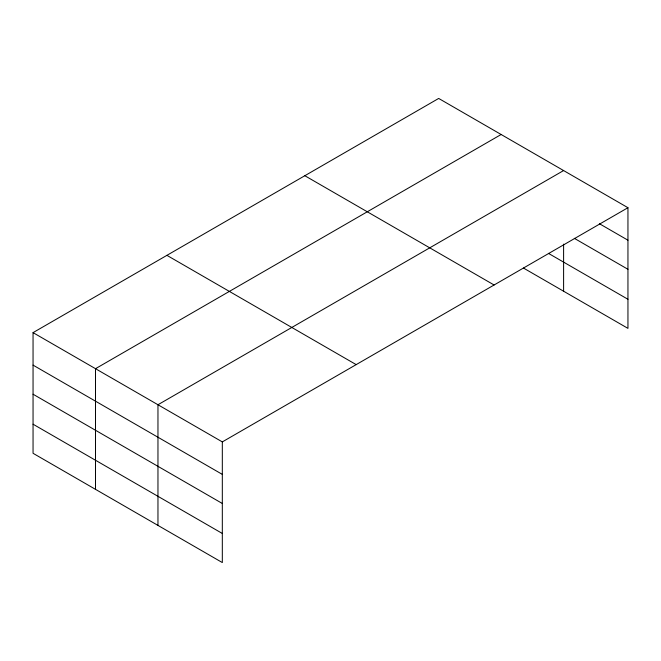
<?xml version="1.0" encoding="UTF-8"?>
<svg xmlns="http://www.w3.org/2000/svg" width="661" height="661" viewBox="0 0 661 661"><rect width="100%" height="100%" fill="white"/><g stroke="black" fill="none" stroke-linecap="round" stroke-linejoin="round"><path stroke-width="0.99" d="M523.446 268.036L627.95 328.368L627.95 207.711L438.681 98.439L33.05 332.632L33.05 453.289L222.319 562.561L222.319 441.903L33.05 332.632M501.145 134.497L95.506 368.689L95.506 489.347M563.602 170.555L157.962 404.747L157.962 525.412M222.319 441.903L627.95 207.711M599.353 223.682L627.95 240.199M574.326 238.332L627.95 269.291M548.432 253.361L627.95 299.276M304.828 175.719L494.089 284.99M166.911 255.344L356.172 364.616M33.05 365.12L222.319 474.391M33.05 394.212L222.319 503.484M33.05 424.197L222.319 533.468M563.602 244.132L563.602 291.22"/></g></svg>
